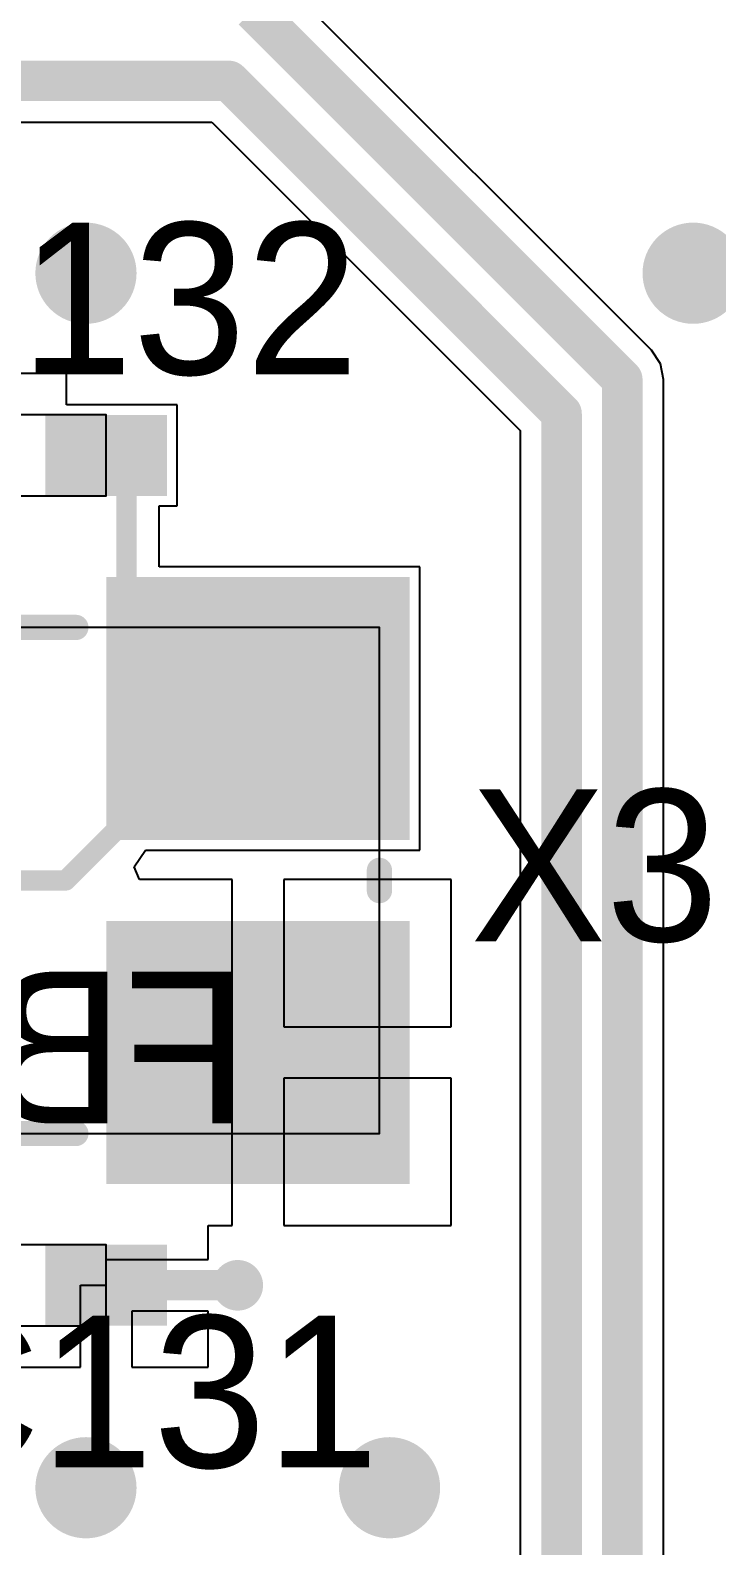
# Model space of a CAD drawing. Header units: millimetres. Extents: x 15 to 122, y 23 to 96.
# Drawn here: x 107.72 to 111.12, y 50.71 to 58.2 of the extents above; entities that cross this region are included whole.
import ezdxf

# ---------------------------------------------------------------- set-up
doc = ezdxf.new("R2010")
doc.units = ezdxf.units.MM
for name, color, linetype in [('BottomLayer', 5, 'Continuous'), ('BottomOverlay', 54, 'Continuous'), ('TopLayer', 1, 'Continuous'), ('TopOverlay', 2, 'Continuous'), ('TopPaste', 8, 'Continuous'), ('TopSolder', 216, 'Continuous'), ('Upper Modules', 80, 'Continuous')]:
    doc.layers.add(name, color=color, linetype=linetype)
doc.styles.get("Standard").update_dxf_attribs({"font": 'ARExthalf2.shx', "width": 0.1})

msp = doc.modelspace()

# ---------------------------------------------------------------- linework, layer by layer
at = {"layer": 'BottomLayer', "const_width": 0.2499995}
for points in [[(107.8749684, 56.99998252, 1), (108.12496536, 56.99998252, 1)], [(110.87496748, 56.99998252, 1), (111.12496444, 56.99998252, 1)], [(107.8749684, 50.99998436, 1), (108.12496536, 50.99998436, 1)], [(109.37496794, 50.99998436, 1), (109.6249649, 50.99998436, 1)]]:
    msp.add_lwpolyline(points, format="xyb", close=True, dxfattribs=at)
at = {"layer": 'TopLayer'}
for p, q in [((110.79418532, 56.61920095999999), (108.96919532, 58.4441935)), ((105.20000296, 57.74610243999999), (108.6221348, 57.74610243999999)), ((108.6221348, 57.74610243999999), (110.14608146, 56.22215577999999)), ((110.79419294, 56.61919588), (110.79418532, 56.61920095999999)), ((110.83839656, 56.55303903999999), (110.79419294, 56.61919588)), ((110.85392104, 56.47500262), (110.83839656, 56.55303903999999)), ((107.90399044, 56.5040018), (107.52699094, 56.5040018)), ((107.90399044, 56.3500016), (107.90399044, 56.5040018)), ((110.8539185, 56.47498992), (110.85392104, 56.47500262)), ((110.8539185, 42.7344713), (110.8539185, 56.47498992)), ((108.45001424, 56.3500016), (107.90399044, 56.3500016)), ((108.45001424, 55.8500026), (108.45001424, 56.3500016)), ((110.14608146, 56.22215577999999), (110.14608146, 42.45000146)), ((108.36236138, 55.54999304), (108.36236138, 55.8500026)), ((108.36236138, 55.8500026), (108.45001424, 55.8500026)), ((109.64998136, 55.54999304), (108.36236138, 55.54999304)), ((109.64998136, 54.14999584), (109.64998136, 55.54999304)), ((108.23826968, 54.0668464), (108.2938271, 54.14999584)), ((108.2938271, 54.14999584), (109.64998136, 54.14999584)), ((108.26429198, 54.00402204), (108.23826968, 54.0668464)), ((108.72298296, 54.00402204), (108.26429198, 54.00402204)), ((108.72298296, 53.15002324), (108.72298296, 54.00402204)), ((109.80398156, 54.00402204), (108.97698296, 54.00402204)), ((108.97698296, 54.00402204), (108.97698296, 53.27702324)), ((109.80398156, 53.27702324), (109.80398156, 54.00402204)), ((108.97698296, 53.27702324), (109.80398156, 53.27702324)), ((108.72298296, 52.29602444), (108.72298296, 53.15002324)), ((109.80398156, 53.02302324), (108.97698296, 53.02302324)), ((108.97698296, 53.02302324), (108.97698296, 52.29602444)), ((109.80398156, 52.29602444), (109.80398156, 53.02302324)), ((108.60400936, 52.1269976), (108.60400936, 52.29602444)), ((108.60400936, 52.29602444), (108.72298296, 52.29602444)), ((108.97698296, 52.29602444), (109.80398156, 52.29602444)), ((108.10000986, 51.9999976), (108.10000986, 52.1269976)), ((108.10000986, 52.1269976), (108.60400936, 52.1269976)), ((107.97300986, 51.5959979), (107.97300986, 51.9999976)), ((107.97300986, 51.9999976), (108.10000986, 51.9999976)), ((108.60400936, 51.8729976), (108.22700986, 51.8729976)), ((108.22700986, 51.8729976), (108.22700986, 51.5959979)), ((108.60400936, 51.5959979), (108.60400936, 51.8729976)), ((107.59601036, 51.5959979), (107.97300986, 51.5959979)), ((108.22700986, 51.5959979), (108.60400936, 51.5959979))]:
    msp.add_line(p, q, dxfattribs=at)
for points, const_width in [([(108.82500206, 58.30000024), (110.64999968, 56.47500262)], 0.1999996), ([(104.70001666, 57.95002126), (108.7066025, 57.95002126)], 0.1999996), ([(108.7066025, 57.95002126), (110.35000028, 56.30662348)], 0.1999996), ([(110.64999968, 42.6500036), (110.64999968, 56.47500262)], 0.1999996), ([(110.35000028, 42.45000146), (110.35000028, 56.30662348)], 0.1999996), ([(108.0999997, 56.09999955999999), (108.20000204, 55.99999722)], 0.0999998), ([(108.20000204, 54.84999444), (108.20000204, 55.99999722)], 0.0999998), ([(108.20000204, 54.50000022), (108.20000204, 54.84999444)], 0.0999998), ([(108.42499524, 54.47500661999999), (108.79998306, 54.84999444)], 0.0999998), ([(107.90000264, 54.00000121999999), (108.40000164, 54.50000022)], 0.0999998), ([(104.90000102, 54.00000121999999), (107.90000264, 54.00000121999999)], 0.0999998), ([(108.10000986, 51.9999976), (108.74997046, 51.9999976)], 0.1499997)]:
    msp.add_lwpolyline(points, dxfattribs=dict(at, const_width=const_width))
for points, const_width in [([(108.6566026, 57.95002126, 1), (108.7566024, 57.95002126, 1)], 0.0999998), ([(108.6566026, 57.95002126, 1), (108.7566024, 57.95002126, 1)], 0.0999998), ([(107.8749684, 56.99998252, 1), (108.12496536, 56.99998252, 1)], 0.2499995), ([(110.87496748, 56.99998252, 1), (111.12496444, 56.99998252, 1)], 0.2499995), ([(110.59999978, 56.47500262, 1), (110.69999958, 56.47500262, 1)], 0.0999998), ([(110.59999978, 56.47500262, 1), (110.69999958, 56.47500262, 1)], 0.0999998), ([(110.30000038, 56.30662348, 1), (110.40000018, 56.30662348, 1)], 0.0999998), ([(110.30000038, 56.30662348, 1), (110.40000018, 56.30662348, 1)], 0.0999998), ([(108.07500102, 56.09999955999999, 1), (108.12499838, 56.09999955999999, 1)], 0.0499999), ([(108.17500336, 55.99999722, 1), (108.22500072, 55.99999722, 1)], 0.0499999), ([(108.17500336, 55.99999722, 1), (108.22500072, 55.99999722, 1)], 0.0499999), ([(108.17500336, 54.84999444, 1), (108.22500072, 54.84999444, 1)], 0.0499999), ([(108.17500336, 54.84999444, 1), (108.22500072, 54.84999444, 1)], 0.0499999), ([(108.77498438, 54.84999444, 1), (108.82498174, 54.84999444, 1)], 0.0499999), ([(108.17500336, 54.50000022, 1), (108.22500072, 54.50000022, 1)], 0.0499999), ([(108.37500296, 54.50000022, 1), (108.42500032, 54.50000022, 1)], 0.0499999), ([(108.39999656, 54.47500661999999, 1), (108.44999392, 54.47500661999999, 1)], 0.0499999), ([(107.87500396, 54.00000121999999, 1), (107.92500132, 54.00000121999999, 1)], 0.0499999), ([(107.87500396, 54.00000121999999, 1), (107.92500132, 54.00000121999999, 1)], 0.0499999), ([(108.68747122, 51.9999976, 1), (108.8124697, 51.9999976, 1)], 0.12499848), ([(108.0625093, 51.9999976, 1), (108.13751042, 51.9999976, 1)], 0.07499858), ([(108.7124699, 51.9999976, 1), (108.78747102, 51.9999976, 1)], 0.07499858), ([(107.8749684, 50.99998436, 1), (108.12496536, 50.99998436, 1)], 0.2499995), ([(109.37496794, 50.99998436, 1), (109.6249649, 50.99998436, 1)], 0.2499995)]:
    msp.add_lwpolyline(points, format="xyb", close=True, dxfattribs=dict(at, const_width=const_width))
for points in [[(108.35001444, 55.9500024), (108.35001444, 56.2500018), (107.85001544, 55.9500024), (107.85001544, 56.2500018)], [(108.14998436, 54.24999563999999), (109.54998156, 54.24999563999999), (108.14998436, 55.44999324), (109.54998156, 55.44999324)], [(108.14998436, 52.55002443999999), (109.54998156, 52.55002443999999), (108.14998436, 53.75002204), (109.54998156, 53.75002204)], [(107.85001036, 52.1499973), (107.85001036, 51.8499979), (108.35000936, 52.1499973), (108.35000936, 51.8499979)]]:
    msp.add_solid(points, dxfattribs=at)
at = {"layer": 'TopOverlay', "const_width": 0.12500102}
for points in [[(107.55001096, 55.24999364), (107.95001016, 55.24999364)], [(109.44998176, 53.95002164), (109.44998176, 54.04999604)], [(107.55001096, 52.75002404), (107.95001016, 52.75002404)]]:
    msp.add_lwpolyline(points, dxfattribs=at)
at = {"layer": 'TopOverlay', "const_width": 0.06249924}
for points in [[(107.91876054, 55.24999364, 1), (107.98125978, 55.24999364, 1)], [(109.41873214, 54.04999604, 1), (109.48123138, 54.04999604, 1)], [(109.41873214, 53.95002164, 1), (109.48123138, 53.95002164, 1)], [(107.91876054, 52.75002404, 1), (107.98125978, 52.75002404, 1)]]:
    msp.add_lwpolyline(points, format="xyb", close=True, dxfattribs=at)
at = {"layer": 'TopPaste'}
for points in [[(108.35001444, 55.9500024), (108.35001444, 56.2500018), (107.85001544, 55.9500024), (107.85001544, 56.2500018)], [(108.35001444, 55.9500024), (108.35001444, 56.2500018), (107.85001544, 55.9500024), (107.85001544, 56.2500018)], [(108.14998436, 54.24999563999999), (109.54998156, 54.24999563999999), (108.14998436, 55.44999324), (109.54998156, 55.44999324)], [(108.14998436, 54.24999563999999), (109.54998156, 54.24999563999999), (108.14998436, 55.44999324), (109.54998156, 55.44999324)], [(108.14998436, 52.55002443999999), (109.54998156, 52.55002443999999), (108.14998436, 53.75002204), (109.54998156, 53.75002204)], [(108.14998436, 52.55002443999999), (109.54998156, 52.55002443999999), (108.14998436, 53.75002204), (109.54998156, 53.75002204)], [(107.85001036, 52.1499973), (107.85001036, 51.8499979), (108.35000936, 52.1499973), (108.35000936, 51.8499979)], [(107.85001036, 52.1499973), (107.85001036, 51.8499979), (108.35000936, 52.1499973), (108.35000936, 51.8499979)]]:
    msp.add_solid(points, dxfattribs=at)
at = {"layer": 'TopSolder'}
for points in [[(108.40001434, 55.9000025), (108.40001434, 56.3000017), (107.80001554, 55.9000025), (107.80001554, 56.3000017)], [(108.40001434, 55.9000025), (108.40001434, 56.3000017), (107.80001554, 55.9000025), (107.80001554, 56.3000017)], [(108.09998446, 54.19999574), (109.59998146, 54.19999574), (108.09998446, 55.49999313999999), (109.59998146, 55.49999313999999)], [(108.09998446, 54.19999574), (109.59998146, 54.19999574), (108.09998446, 55.49999313999999), (109.59998146, 55.49999313999999)], [(108.09998446, 52.50002454), (109.59998146, 52.50002454), (108.09998446, 53.80002193999999), (109.59998146, 53.80002193999999)], [(108.09998446, 52.50002454), (109.59998146, 52.50002454), (108.09998446, 53.80002193999999), (109.59998146, 53.80002193999999)], [(107.80001046, 52.1999972), (107.80001046, 51.799998), (108.40000926, 52.1999972), (108.40000926, 51.799998)], [(107.80001046, 52.1999972), (107.80001046, 51.799998), (108.40000926, 52.1999972), (108.40000926, 51.799998)]]:
    msp.add_solid(points, dxfattribs=at)
at = {"layer": 'Upper Modules'}
for points in [[(107.39999094, 56.3000017), (107.39999094, 55.9000025), (108.10001494, 55.9000025), (108.10001494, 56.3000017)], [(106.15001376, 55.24999364), (106.15001376, 52.75002404), (109.44998176, 52.75002404), (109.44998176, 55.24999364)], [(107.39998586, 52.1999972), (107.39998586, 51.799998), (108.10000986, 51.799998), (108.10000986, 52.1999972)]]:
    msp.add_lwpolyline(points, close=True, dxfattribs=at)

# ---------------------------------------------------------------- texts
at = {"layer": 'BottomOverlay', "text_generation_flag": 2}
msp.add_text('FB7', height=0.75000104, rotation=360, dxfattribs=at).set_placement((108.80000084, 52.80000107999999))
at = {"layer": 'TopOverlay'}
for s, p in [('C132', (106.94999692, 56.49999876)), ('X3', (109.90000118, 53.69999928))]:
    msp.add_text(s, height=0.75000104, dxfattribs=at).set_placement(p)
msp.add_text('C131', height=0.75000104, rotation=360, dxfattribs=at).set_placement((107.04999926, 51.09999939999999))

doc.saveas('drawing.dxf')
